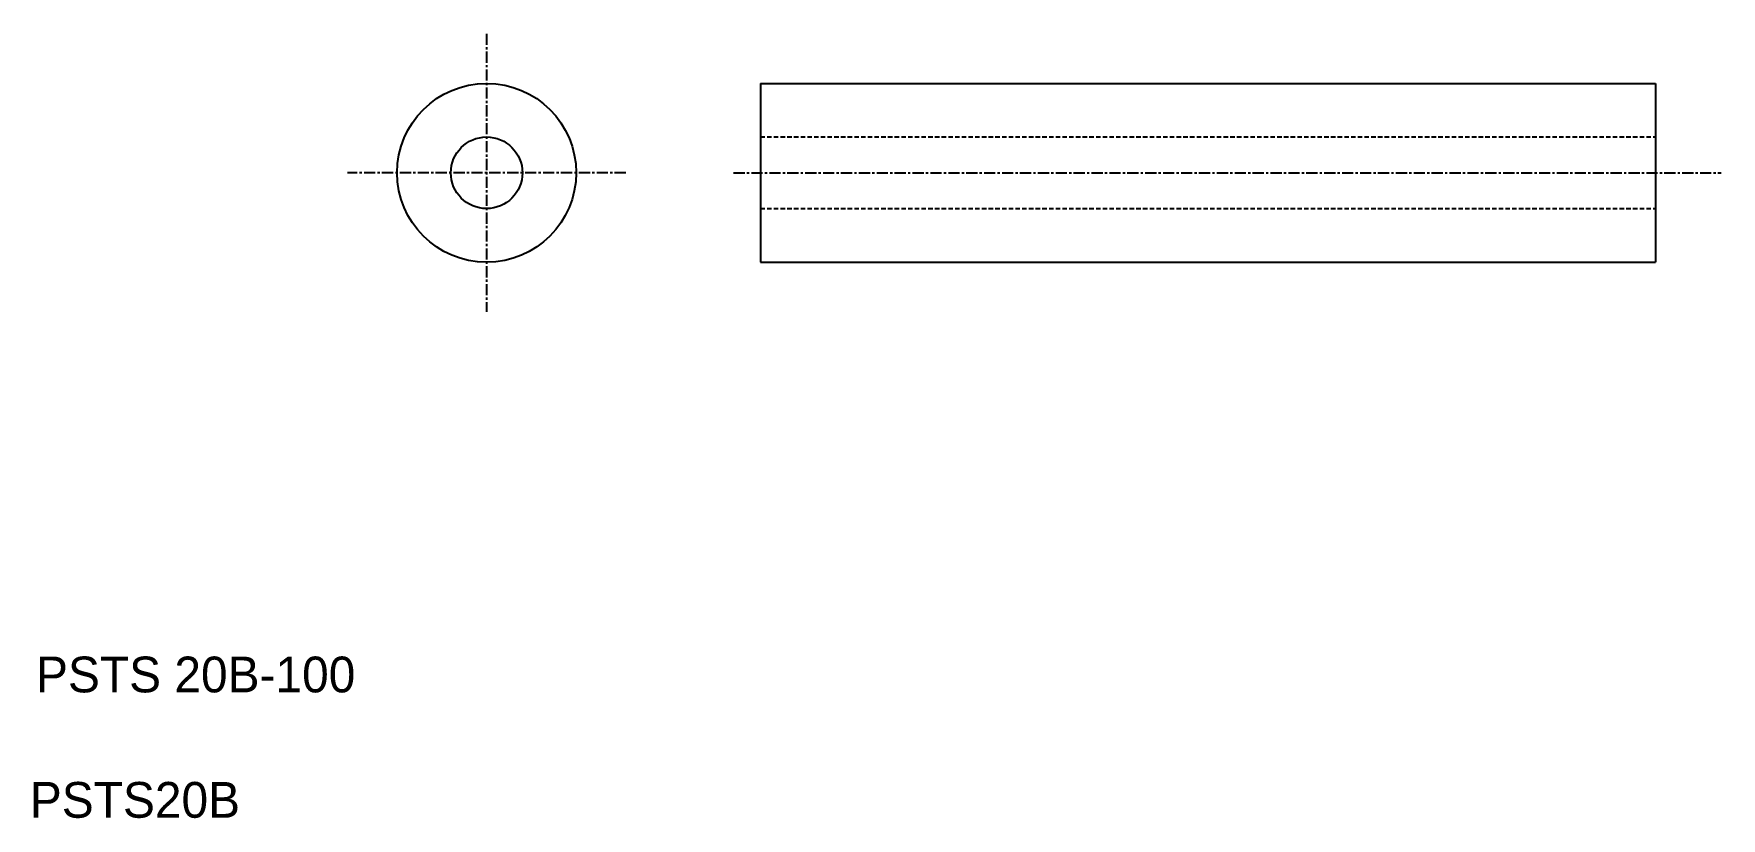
# Model space of a CAD drawing. Extents: x 193 to 381, y 100 to 188.
import ezdxf

# ---------------------------------------------------------------- set-up
doc = ezdxf.new("R2010")
doc.units = 0
doc.linetypes.add('CENTER', pattern=[2, 1.25, -0.25, 0.25, -0.25])
doc.linetypes.add('DASHED', pattern=[0.75, 0.5, -0.25])
doc.layers.get('0').update_dxf_attribs({"linetype": 'CONTINUOUS'})
doc.layers.add('CENTER', color=1, linetype='CENTER')

msp = doc.modelspace()

# ---------------------------------------------------------------- linework, layer by layer
at = {"color": 7, "linetype": 'CONTINUOUS'}
for p, q in [((274.07, 182.33), (374.07, 182.33)), ((274.07, 182.33), (274.07, 162.33)), ((374.07, 182.33), (374.07, 162.33)), ((274.07, 162.33), (374.07, 162.33))]:
    msp.add_line(p, q, dxfattribs=at)
at = {"color": 3, "linetype": 'DASHED'}
for p, q in [((274.07, 176.33), (374.07, 176.33)), ((274.07, 168.33), (374.07, 168.33))]:
    msp.add_line(p, q, dxfattribs=at)
at = {"color": 7, "linetype": 'CONTINUOUS'}
for radius in [10, 4]:
    msp.add_circle((243.48, 172.33), radius, dxfattribs=at)
at = {"layer": 'CENTER', "color": 1, "linetype": 'CENTER'}
for p, q in [((243.48, 187.88), (243.48, 156.77)), ((259.03, 172.33), (227.93, 172.33)), ((271.07, 172.33), (381.43, 172.33))]:
    msp.add_line(p, q, dxfattribs=at)

# ---------------------------------------------------------------- texts
at = {"color": 7, "linetype": 'CONTINUOUS'}
for s, p in [('PSTS 20B-100', (193.13, 114.23)), ('PSTS20B', (192.44, 100.21))]:
    msp.add_text(s, height=4, dxfattribs=at).set_placement(p)

doc.saveas('drawing.dxf')
